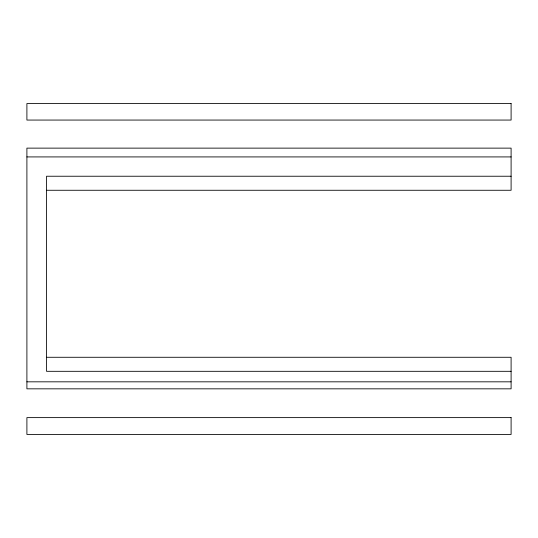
<?xml version="1.0" encoding="UTF-8"?>
<svg xmlns="http://www.w3.org/2000/svg" width="538" height="538" viewBox="0 0 538 538"><rect width="100%" height="100%" fill="white"/><g stroke="black" fill="none" stroke-linecap="round" stroke-linejoin="round"><path stroke-width="0.81" d="M26.9 156.921L511.1 156.921M511.1 176.235L46.55 176.235L46.55 371.314L511.1 371.314M46.55 190.27L511.1 190.27L511.1 148.132L26.9 148.132L26.9 388.833L511.1 388.833L511.1 357.279L46.55 357.279M26.9 381.825L511.1 381.825M511.1 103.558L26.9 103.558L26.9 120.061L511.1 120.061L511.1 103.558M511.1 417.616L26.9 417.616L26.9 434.442L511.1 434.442L511.1 417.616"/></g></svg>
